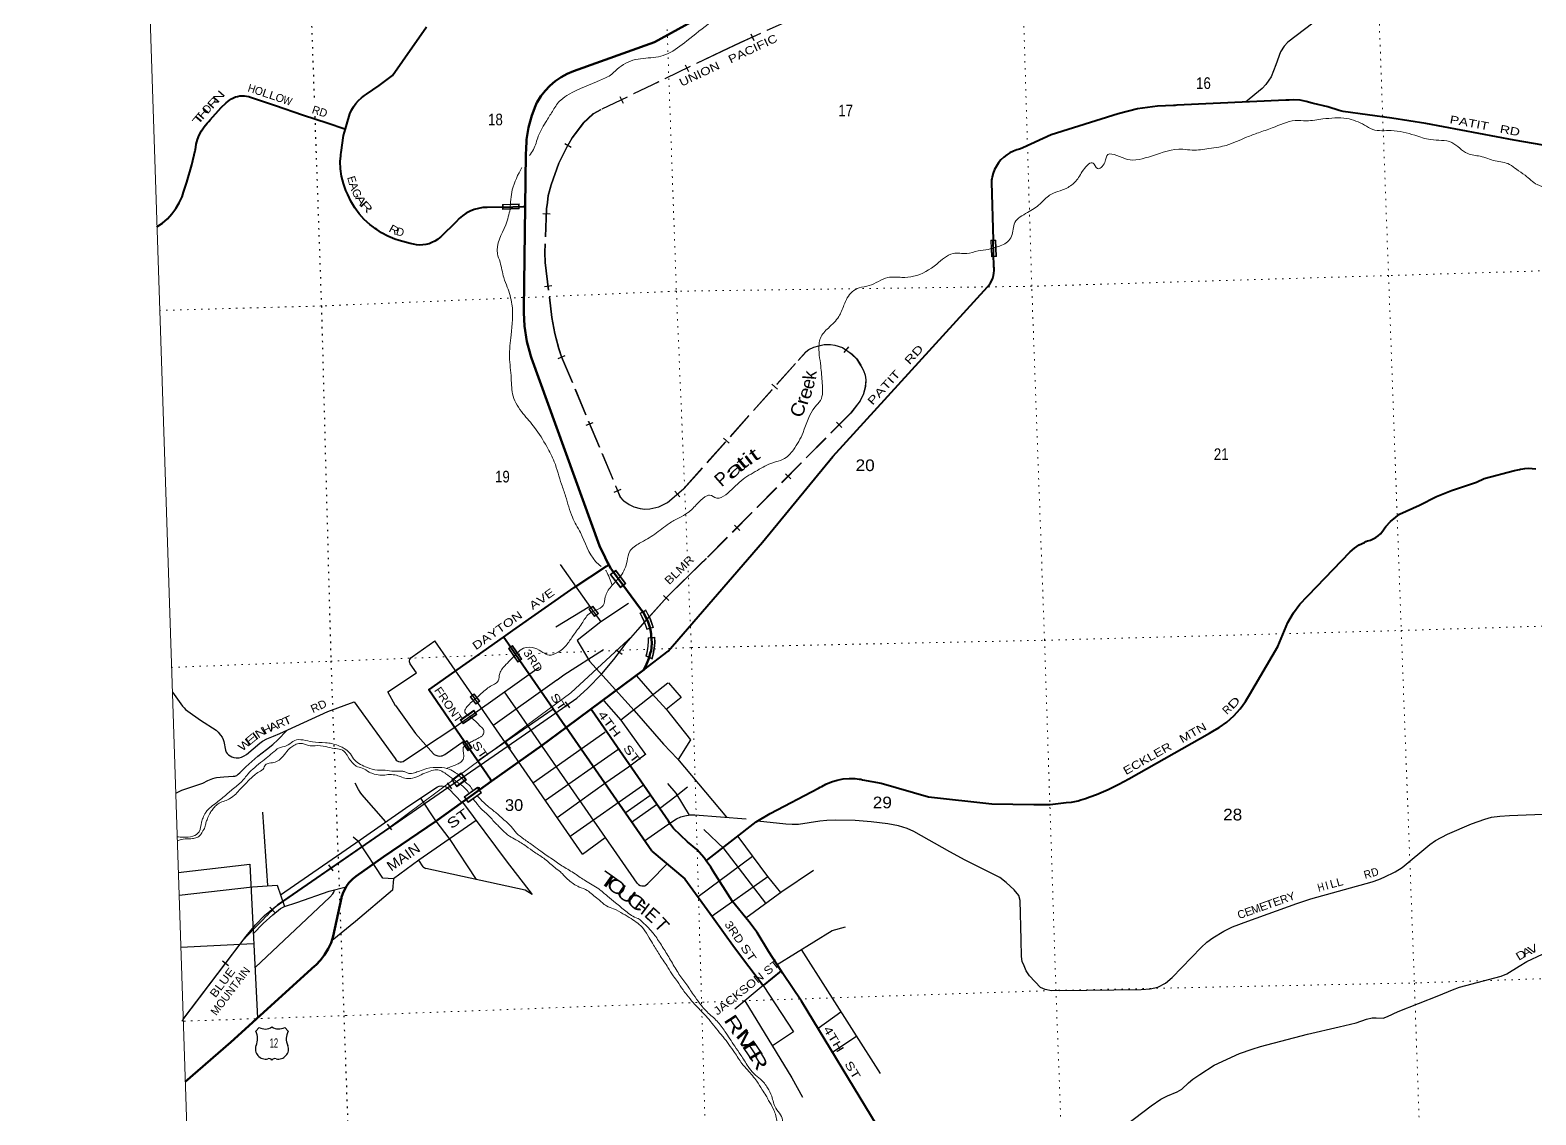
# Model space of a CAD drawing. Header units: feet. Extents: x 757852 to 1040949, y -536576 to -344549.
# Drawn here: x 757852 to 780438, y -424848 to -408566 of the extents above; entities that cross this region are included whole.
import ezdxf
from ezdxf.enums import TextEntityAlignment as Align

# ---------------------------------------------------------------- set-up
doc = ezdxf.new("R2010")
doc.units = ezdxf.units.FT
doc.header["$LTSCALE"] = 70
doc.header["$PDMODE"] = 32
doc.header["$PDSIZE"] = 35
doc.linetypes.add('DOTTED', pattern=[1.5, 0.3, -1.2])
doc.linetypes.add('LONG_DASHED', pattern=[7.5, 6, -1.5])
for name, color, linetype, lineweight in [('16', 7, 'Continuous', 25), ('20', 7, 'Continuous', 70), ('26', 7, 'Continuous', 40), ('29', 7, 'Continuous', 25), ('31', 7, 'Continuous', 13), ('34', 7, 'Continuous', 13), ('39', 7, 'Continuous', 13), ('4', 7, 'Continuous', 13), ('55', 7, 'Continuous', 13), ('57', 7, 'Continuous', 13), ('6', 7, 'DOTTED', 25), ('61', 7, 'Continuous', 13), ('63', 7, 'Continuous', 25), ('7', 7, 'DOTTED', 13)]:
    doc.layers.add(name, color=color, linetype=linetype, lineweight=lineweight)
for name, color, linetype in [('27', 7, 'Continuous'), ('30', 7, 'Continuous'), ('41', 7, 'Continuous')]:
    doc.layers.add(name, color=color, linetype=linetype)

msp = doc.modelspace()

# ---------------------------------------------------------------- linework, layer by layer
at = {"layer": '16'}
for p, q in [((761235.81, -423593.11), (761287.12, -423534.35)), ((761478.88, -423528.38), (761478.6, -423528.58)), ((761670.97, -423534.26), (761722.36, -423593.11))]:
    msp.add_line(p, q, dxfattribs=at)
for centre, radius, start, end in [((761042.83, -423703.74), 222.05, 332.97043, 29.75871), ((761378.2, -423376.69), 182.07, 239.97227, 303.45418), ((761579.98, -423377.19), 181.52, 236.33975, 300.08743), ((761579.97, -423376.69), 182.07, 236.54582, 236.59441), ((761915.33, -423703.74), 222.05, 150.24129, 207.02957), ((761382.02, -423858.64), 151.42, 159.09177, 283.81923), ((761576.14, -423858.64), 151.42, 256.18077, 20.90823)]:
    msp.add_arc(centre, radius, start, end, dxfattribs=at)
for centre, major_axis, start_param, end_param in [((761437.36, -424057.46), (-19.56, 51.67), 4.95877769, 6.28318531), ((761520.81, -424057.46), (19.56, 51.67), 0, 1.32637542)]:
    msp.add_ellipse(centre, major_axis=major_axis, ratio=0.929097, start_param=start_param, end_param=end_param, dxfattribs=at)
at = {"layer": '20'}
for p, q in [((766263.85, -418759.83), (767059.17, -418165.42)), ((765890.82, -419035.24), (766263.85, -418759.83))]:
    msp.add_line(p, q, dxfattribs=at)
for points in [[(765279.06, -411212.64), (765289.45, -410422.41), (765289.71, -410402.93), (765290.68, -410372.41), (765299.64, -410206.58), (765328.55, -410025.88), (765376.2, -409849.2), (765432.18, -409704.04), (765442.15, -409678.2), (765454.8, -409654.04), (765458.01, -409647.92), (765512.95, -409558.83), (765576.89, -409475.97), (765649.14, -409400.25), (765728.92, -409332.49), (765815.34, -409273.45), (765907.45, -409223.76), (766004.26, -409183.98), (767219.04, -408748.13), (767925, -408355.73)], [(766530.76, -416589.67), (766517.27, -416566.75), (766478.52, -416481.65), (766394.13, -416308.51), (765371.76, -413489.38), (765361.29, -413460.5), (765355.74, -413439.38), (765303.38, -413239.22), (765268.44, -413009.76), (765258.83, -412802.9), (765258.29, -412791.29), (765258.79, -412752.9), (765279.06, -411212.64)], [(767059.17, -418165.42), (767099.05, -418081.42), (767135.67, -417985.38), (767153.94, -417918.31), (767165.85, -417880.54), (767173, -417837.37), (767177.76, -417757.98), (767169.78, -417663.65), (767169.15, -417657.05), (767166.31, -417627.2), (767156.15, -417573.05), (767148.84, -417525.98), (767121.84, -417450.44), (767109.92, -417425.01), (767045.64, -417304.36), (767022.08, -417272.1), (767008.75, -417253.84), (766603.79, -416702), (766577.5, -416666.18), (766564.69, -416647.34), (766530.76, -416589.67)], [(764774.83, -419839.58), (765528.25, -419302.93), (765890.82, -419035.24)], [(762593.55, -421423.89), (762598.13, -421416), (762633.74, -421367.24), (762674.25, -421322.47), (762691.94, -421306.62), (762717.99, -421283.29), (762741.94, -421266.43), (763153.65, -420976.66), (763931.6, -420444.18), (764592.17, -419969.69), (764774.83, -419839.58)], [(760178.34, -424351.85), (760864.1, -423756.76), (762124.77, -422612.82), (762135.98, -422602.22), (762206.52, -422526.99), (762268.81, -422444.79), (762322.17, -422356.53), (762366.01, -422263.17), (762399.85, -422165.75), (762522.15, -421588.91), (762524.31, -421580.68), (762543.11, -421523.31), (762567.81, -421468.21), (762593.55, -421423.89)]]:
    msp.add_lwpolyline(points, dxfattribs=at)
at = {"layer": '26'}
for p, q in [((767175, -420890.05), (765891.61, -419035.32)), ((767175, -420890.05), (767674, -421303.05)), ((769116.32, -422685.18), (768847.38, -422907.97))]:
    msp.add_line(p, q, dxfattribs=at)
for points in [[(762581.1, -410049.76), (762621.51, -409905.88), (762625.76, -409890.76), (762636.96, -409855.88), (762647.41, -409823.38), (762671.85, -409767.99), (762701.95, -409715.46), (762737.37, -409666.37), (762777.73, -409621.24), (762822.58, -409580.58), (762845.38, -409563.9), (762865.56, -409549.14), (762895.38, -409528.72), (763085.92, -409398.23), (763288.18, -409248.16), (763439.04, -409030.05), (763799.01, -408518.8)], [(759754.58, -411520.27), (759835.9, -411462.75), (759910.74, -411397.07), (759978.3, -411323.93), (760037.85, -411244.13), (760088.73, -411158.54), (760130.38, -411068.1), (760154.91, -410998.91), (760200.17, -410845.98), (760276.75, -410587.02), (760326.86, -410374.15), (760330.94, -410356.83), (760336.23, -410324.15), (760343.63, -410278.55), (760362.4, -410209.53), (760388.28, -410142.85), (760420.99, -410079.25), (760460.17, -410019.41), (760505.39, -409963.99), (760506.55, -409962.78), (760530.47, -409937.78), (760554.7, -409912.78), (760718.01, -409730.06), (760794.33, -409657.66), (760816.78, -409639.74), (760842.57, -409617.8), (760870.52, -409598.68), (760900.31, -409582.59), (760931.61, -409569.69), (760964.1, -409560.14), (760997.4, -409554.04), (761031.16, -409551.46), (761065.01, -409552.41), (761098.57, -409556.9), (761131.48, -409564.88), (761140.93, -409567.86), (761530.98, -409696.81), (761935.73, -409839.16), (762321.58, -409964.28), (762556.99, -410041.82), (762581.1, -410049.76)], [(780549.34, -410293.16), (780113.44, -410216.6), (778788.73, -409967.58), (778276.19, -409886.49), (777549.72, -409789.06), (777488.68, -409773.75), (777319.16, -409717.16), (777103.75, -409668.71), (777082.63, -409661.16), (776992.55, -409635.44), (776900.28, -409619.28), (776806.82, -409612.84), (776738.2, -409615.32), (776713.2, -409616.22), (776688.2, -409619.34), (775054.51, -409692.29), (775029.51, -409695.42), (775004.51, -409696.44), (774763.16, -409706.28), (774463.83, -409748.26), (774170.52, -409821.29), (773169.5, -410138.72), (772741.59, -410335.46), (772709.37, -410350.28), (772691.59, -410354.5), (772654.43, -410363.92), (772600.51, -410383.79), (772548.96, -410409.18), (772500.35, -410439.82), (772455.21, -410475.38), (772414.03, -410515.46), (772377.27, -410559.62), (772345.32, -410607.38), (772318.54, -410658.23), (772297.23, -410711.59), (772281.61, -410766.89), (772276.16, -410798.52), (772273.59, -410813.45), (772274.55, -410848.52), (772298.38, -411719.04)], [(764935.98, -411221.04), (764708.48, -411226.61), (764705.96, -411226.64), (764640.24, -411230.98), (764575.33, -411242.18), (764511.94, -411260.09), (764450.77, -411284.54), (764392.49, -411315.24), (764337.75, -411351.87), (764287.13, -411394.02), (764241.19, -411441.23), (764014.77, -411666.72), (763999.65, -411680.55), (763962.33, -411709.87), (763922.16, -411735.12), (763879.57, -411756.04), (763835.02, -411772.39), (763789.01, -411783.99), (763742.04, -411790.73), (763694.62, -411792.51), (763647.27, -411789.33), (763600.52, -411781.21), (763554.87, -411768.26), (763385.9, -411723.71), (763321.76, -411702.98), (763218.98, -411659.94), (763121.26, -411606.4), (763052.66, -411558.86), (763027.66, -411543.02), (763002.66, -411524.69), (762947.41, -411484.19), (762863.29, -411408.76), (762787.52, -411324.94), (762720.93, -411233.67), (762664.23, -411135.93), (762618.07, -411032.81), (762589.7, -410971.86), (762551.44, -410867.61), (762524.29, -410759.93), (762508.55, -410650), (762504.38, -410539.03), (762510.16, -410453.23), (762511.4, -410434.74), (762516.02, -410403.23), (762553.29, -410148.76), (762581.1, -410049.76)], [(764935.98, -411221.04), (765247.97, -411213.4), (765279.06, -411212.64)], [(767059.17, -418165.42), (767424.06, -417888.5), (768839.1, -416252.74), (769891.97, -414963.44), (772210.47, -412419.35), (772235.65, -412389.73), (772257.6, -412357.65), (772276.07, -412323.44), (772290.87, -412287.49), (772301.83, -412250.2), (772308.83, -412211.96), (772311.79, -412173.2), (772310.69, -412134.34), (772309.38, -412121.15), (772298.38, -411719.04)], [(767994.13, -421033.44), (768019.86, -421013.34), (768742.4, -420448.89), (768953.89, -420324.54), (769679, -419943.26), (769704, -419930.11), (769729, -419918.25), (769787.14, -419885.88), (769870.43, -419850.35), (769956.98, -419823.71), (770045.85, -419806.28), (770136.04, -419798.22), (770226.59, -419799.64), (770286.86, -419806.76), (770311.86, -419809.72), (770336.86, -419816.48), (770618.31, -419870.09), (771325.49, -420073), (772277.66, -420180.2), (772907.47, -420187.53), (773151.07, -420187.02), (773393.29, -420161.06), (773473.06, -420151.6), (773523.48, -420142.26), (773572.66, -420131.67), (773611.39, -420120.64), (773684.7, -420096.8), (773745.7, -420075.63), (773846.54, -420038.26), (773952.36, -419994.67), (774021.45, -419962.91), (774180.8, -419883.2), (774330.19, -419803.49), (775543.55, -419116), (775568.55, -419102.07), (775593.55, -419089.68), (775689.7, -419034.08), (775802.78, -418951.81), (775906.64, -418858.18), (776000.15, -418754.2), (776082.27, -418641.02), (776140.14, -418542.85), (776565.32, -417817.36), (776715.66, -417456.46), (776799.93, -417314.27), (776898.6, -417181.68), (777010.59, -417060.12), (777020.77, -417050.26), (777652.34, -416395.76), (777718.09, -416341.23), (777789.18, -416293.87), (777864.83, -416254.2), (777889.29, -416243.92), (777914.19, -416233.46), (777939.29, -416225.46), (777956.56, -416219.96), (777997.18, -416202.14), (778035.72, -416180.18), (778071.76, -416154.31), (778104.89, -416124.81), (778128, -416100.05), (778189.5, -416017.93), (778259.24, -415942.68), (778336.46, -415875.14), (778394.7, -415832.73), (778690.2, -415698.5), (778948.63, -415564.65), (779170.65, -415475.34), (779545.06, -415351.57), (779663.07, -415293.86), (780118.83, -415173.78), (780194.15, -415159.01), (780206.99, -415156.49), (780244.15, -415150.28), (780273.34, -415145.39), (780328.19, -415142.04), (780383.09, -415144.44), (780437.43, -415152.56), (780438.83, -415152.89)], [(764954.03, -417675.97), (765091.02, -417579.11), (766014.51, -416931.34), (766498.91, -416610.76), (766530.76, -416589.67)], [(764369.84, -419248.48), (763834.69, -418467.41), (764954.03, -417675.97)], [(765198, -418031.05), (764971.78, -417701.8), (764954.03, -417675.97)], [(765890.82, -419035.24), (765872.75, -419009.05), (765198, -418031.05)], [(767994.13, -421033.44), (767964.4, -420991.88), (767852.55, -420865.81), (767710.45, -420749.63), (767500.17, -420550.09), (767457.96, -420490.76), (767440.17, -420465.76), (767427.42, -420440.76), (766281.31, -418785.05), (766263.85, -418759.83)], [(764774.83, -419839.58), (764758.11, -419815.17), (764369.84, -419248.48)], [(769116.32, -422685.18), (768930.71, -422401.35), (768758.42, -422109.55), (768632.17, -421944.37), (768389.17, -421645.76), (768098.66, -421188.42), (768062.45, -421128.95), (767994.13, -421033.44)], [(767674, -421303.05), (768087.89, -421872.78), (768416.9, -422336.41), (768847.38, -422907.97)], [(770554.95, -425010.06), (769421.24, -423141.17), (769142.7, -422725.52), (769116.32, -422685.18)]]:
    msp.add_lwpolyline(points, dxfattribs=at)
at = {"layer": '29'}
for p, q in [((765738.05, -417523.3), (766249.9, -417210.89)), ((763580.65, -417972.19), (763920.88, -417733.25)), ((764793.75, -419001.11), (765753.68, -418320.01)), ((766957.91, -421371.49), (764968.48, -418496.41)), ((766710.18, -418917.18), (767416, -418364.05)), ((762713.22, -418646.24), (763325.11, -419500.49)), ((764557, -419537.05), (765696.26, -418751.42)), ((764071.42, -419440.98), (764360.03, -419234.54)), ((764134.32, -419954.16), (764328.74, -420158.46)), ((761418.16, -421407.18), (761342.95, -420305.41)), ((767820.44, -420342.31), (768591.59, -420405.52)), ((766134.92, -420932.93), (766475, -420682.05)), ((766480.65, -420677.46), (766474.66, -420681.55)), ((767874.37, -421571.24), (768685.75, -420966.4)), ((763749, -421123.05), (763682, -421025.05)), ((767148.64, -421346.62), (767407.04, -421082.1)), ((768080.27, -421862.43), (768917.13, -421270.41)), ((761227.72, -422635.07), (762348.82, -421580.77)), ((760111.6, -422330.99), (761204.84, -422276.76)), ((769416.71, -422366.23), (770600.89, -424227.66)), ((768847.38, -422907.97), (768421.4, -423260.85)), ((773291.2, -422980.3), (774515.38, -422965.95)), ((770013.78, -423306.94), (769671.03, -423551.78)), ((770249.08, -423670.17), (769891.02, -423908.42))]:
    msp.add_line(p, q, dxfattribs=at)
for points in [[(777482.31, -407885.36), (777420.52, -408134.65), (777385.38, -408204.97), (777355.25, -408245.15), (777284.97, -408315.47), (777094.19, -408461.14), (776717.65, -408747.44), (776661.17, -408806.46), (776607.2, -408893.11), (776536.92, -409089), (776465.37, -409266.05), (776431.49, -409315.03), (776385.05, -409381.58), (776331.08, -409440.6), (776083.24, -409646.35)], [(766416.55, -417445.95), (766264.63, -417231.6), (765807.62, -416586.83)], [(766826.08, -417173.72), (766412.34, -417448.13), (766057.26, -417729.91), (766244.34, -418037.12), (766494.44, -418315.3), (766911.94, -418778.89), (767351.35, -419281.7), (767562.65, -419503.32), (768298.42, -420378.02)], [(766134.92, -420932.93), (764564.93, -418664.02), (763920.88, -417733.25)], [(763552.52, -418078.38), (763545.26, -418061.08), (763544, -418047.26), (763544, -418032.2), (763549.02, -418013.36), (763564.09, -417989.5), (763580.65, -417972.19)], [(765755.42, -418319.6), (765857.56, -418241.92), (766451.41, -417860.69)], [(763330.99, -418709.75), (763218.67, -418497.67), (763646.09, -418214.58), (763552.52, -418078.38)], [(763447.73, -419543.14), (763769.74, -419329.25), (764191.23, -419048.44), (764532.75, -418806.11), (765488.32, -418128.1)], [(766945.16, -418259.41), (767183.93, -418527.06), (767395.87, -418762.73), (767756.63, -419216.86), (767573.31, -419511.25)], [(759986.07, -418505.25), (760138.22, -418712.19), (760162.07, -418739.81), (760184.66, -418761.16), (760219.17, -418789.42), (760409.95, -418925.04), (760640.89, -419075.72), (760673.53, -419103.33), (760708.67, -419146.04), (760732.52, -419178.68), (760748.83, -419213.85), (760758.88, -419243.98), (760781.46, -419374.59), (760792.15, -419401.57), (760808.47, -419421.66), (760826.04, -419441.76), (760851.75, -419459.97), (760877.5, -419474.41), (760905.11, -419484.45), (760944.63, -419490.11), (760985.44, -419488.22), (761022.45, -419477.56), (761063.26, -419459.34), (761095.24, -419437.37), (761299.22, -419267.21), (761338.74, -419238.97), (761404, -419203.81), (761501.9, -419161.11), (761597.46, -419124.89)], [(767426.76, -418363.68), (767427.78, -418363.02), (767616.82, -418581.64), (767390.48, -418762)], [(761597.46, -419124.89), (762319.19, -418793.99), (762713.22, -418646.24)], [(763333, -418705.05), (763631.8, -419123.37), (763900.05, -419427.37)], [(766457.92, -418631.77), (766713.42, -418922.75), (767082.96, -419436.81)], [(760036.05, -420020.11), (760128.83, -419976.08), (760174.62, -419956.6), (760399.93, -419885.66), (760440.71, -419869.96), (760517.91, -419827.9), (760593.21, -419796.5), (760625.21, -419787.08), (760645.94, -419782.7), (760758.9, -419775.16), (760899.47, -419765.12), (760921.43, -419761.98), (760950.92, -419752.55), (760974.14, -419735.61), (760997.37, -419714.89), (761087.74, -419624.47), (761268.48, -419463.74), (761399.01, -419365.8), (761493.76, -419289.82), (761569.7, -419220.13), (761702.75, -419076.98)], [(765400.72, -419857.65), (766473, -419103.05), (766478.34, -419098.86)], [(763900.05, -419427.37), (763914.9, -419440.5), (763934.98, -419450.54), (763966.36, -419460.59), (763988.96, -419461.85), (764017.82, -419460.59), (764034.14, -419456.82), (764054.22, -419450.54), (764071.42, -419440.98)], [(765582.54, -420123.82), (766665, -419362.05), (766670.34, -419357.86)], [(763325.11, -419500.49), (763343.82, -419523.38), (763357.63, -419534.68), (763376.45, -419543.47), (763401.55, -419551), (763424.15, -419551), (763447.73, -419543.14)], [(765758.32, -420383.49), (766095.65, -420139.8), (766487.03, -419860.38), (766828.09, -419623.49), (767086.7, -419430.61)], [(763187.49, -420448.59), (762827.33, -420040.11), (762802.22, -420002.44), (762779.63, -419964.77), (762729.43, -419869.33)], [(767414.7, -419872.15), (767536.2, -420021.46), (767735, -420348.57)], [(761609.55, -421546.84), (762801.94, -420719.23), (763481.95, -420243.54), (763923.39, -419948.63)], [(763705.32, -420093.5), (763920.37, -420418.55), (764147.12, -420713.88), (764543.73, -421313.59)], [(763923.39, -419948.63), (763964.47, -419923.33), (763989.58, -419913.28), (764017.19, -419910.77), (764049.82, -419912.02), (764076.18, -419918.3), (764106.3, -419933.37), (764134.32, -419954.16)], [(765952, -420664.2), (767035, -419902.05), (767040.34, -419897.86)], [(766776.92, -420312.78), (767146, -420053.05), (767151.34, -420048.86)], [(767293.29, -420249.82), (767539.96, -420059.5), (767710.75, -419924.95)], [(764336.15, -420152.68), (764992.39, -421033.15), (765381.94, -421539.21)], [(766870.22, -420455.2), (767247, -420190.05), (767252.34, -420185.86)], [(774515.38, -422965.95), (774653.78, -422954.21), (774766.24, -422929.75), (774881.97, -422869.42), (774981.38, -422786.25), (775418.19, -422336.19), (775504.59, -422256.29), (775594.22, -422192.69), (775755.59, -422089.96), (775887.6, -422023.1), (776115.78, -421938.3), (776852.49, -421677.4), (777061.12, -421605.65), (777980.37, -421351.26), (778081.56, -421315.8), (778162.92, -421279.51), (778325.93, -421201.23), (778430.22, -421136.01), (778847.47, -420790.31), (778932.25, -420731.6), (779114.77, -420633.76), (779473.35, -420477.22), (779673.84, -420410.36), (779773.25, -420379.38), (779895.51, -420364.7), (780040.55, -420353.29), (780672.95, -420327.2)], [(764544.35, -420430.16), (763680.77, -421024.9), (763303.43, -421303.68), (763289.1, -421473.29), (762733.61, -421945.29), (762381.8, -422228.29)], [(767067.2, -420732.63), (767414.93, -420489.63), (767549.22, -420402.39)], [(767549.22, -420402.39), (767609.98, -420376.02), (767672.74, -420357.19), (767754.32, -420345.89), (767820.44, -420342.31)], [(773291.2, -422980.3), (773173.85, -422986.82), (773076.06, -422967.25), (773007.6, -422934.64), (772840.53, -422759.33), (772792.46, -422686.78), (772759.86, -422611.77), (772733.78, -422543.28), (772723.17, -422472.33), (772716.65, -422217.95), (772702.82, -421628.47), (772684.06, -421552.64), (772612.34, -421467.84), (772494.19, -421357.77), (772397.2, -421285.21), (771875.64, -421024.3), (771647.46, -420900.37), (771106.34, -420593.81), (771007.74, -420548.96), (770878.16, -420509.01), (770717.62, -420480.47), (770467.43, -420450.31), (770225.39, -420431.55), (769926.31, -420424.22), (769802.44, -420430.74), (769695.68, -420439.71), (769377.85, -420487), (769280.88, -420489.44), (769189.61, -420482.92), (768760.76, -420438.09)], [(763303, -421305.05), (763142.14, -421294.98), (762789.46, -420754), (762697.46, -420677.76)], [(768887.29, -421671.07), (768264.33, -420854.98), (767957.3, -420563.33)], [(768465.13, -420667.41), (768910.78, -421267.84), (769108.29, -421509.27)], [(760074.53, -421208.26), (761147.6, -421086.73), (761261.87, -423396.35)], [(763749, -421123.05), (763766.79, -421139.51), (763789.12, -421150.67)], [(765381.94, -421539.21), (765276.15, -421474.71), (763789.12, -421150.67)], [(768585.65, -421888.33), (769126.46, -421497.31), (769602.39, -421175.79)], [(760085.8, -421549.61), (761189.37, -421426.75), (761556.17, -421399.88), (761668.12, -421719.66)], [(761196.66, -422130.85), (761345.64, -421975.83), (761493.75, -421842.72), (761609.22, -421752.31), (761668.12, -421719.66), (761850.2, -421659.38), (762337.19, -421491.12), (762593.55, -421423.89)], [(766957.91, -421371.49), (766978.03, -421391.28), (767003.13, -421403.84), (767026.98, -421410.12), (767052.08, -421411.37), (767077.18, -421407.6), (767089.73, -421400.07), (767119.86, -421376.21), (767148.64, -421346.62)], [(762348.82, -421580.77), (762392.42, -421531.3), (762404.97, -421503.67), (762415.11, -421470.68)], [(769055.63, -422588.45), (769881.28, -422080.2), (770083.95, -422026.65)], [(777742.06, -423465.67), (777899.66, -423411.61), (777984.42, -423392.04), (778039.83, -423388.78), (778145.78, -423393.67), (778212.6, -423372.47), (778373.96, -423295.83), (778980.28, -423054.5), (779188.9, -422969.7), (779291.57, -422932.2), (779917.45, -422765.87), (780003.84, -422728.36), (780186.38, -422617.48), (780302.1, -422547.36), (780538.43, -422434.85)], [(768847.38, -422907.97), (769301.71, -423603.24), (768987.75, -423811.76)], [(768575.97, -423132.81), (768572.31, -423135.84), (769279.08, -424292.17), (769437.23, -424582.6)], [(776308.38, -423821.04), (777011.9, -423637.93), (777485.29, -423523.71), (777742.06, -423465.67)], [(774291.11, -424996.61), (774669.25, -424709.62), (774814.3, -424610.15), (774910.47, -424559.6), (775055.52, -424502.53), (775125.61, -424461.76), (775225.03, -424368.81), (775290.22, -424313.37), (775399.43, -424239.99), (775614.57, -424103.01), (775992.7, -423926.9), (776180.14, -423860.05), (776308.38, -423821.04)]]:
    msp.add_lwpolyline(points, dxfattribs=at)
at = {"layer": '31'}
for p, q in [((766294.05, -417210.82), (766376.63, -417323.88)), ((766376.63, -417323.88), (766316.06, -417368.12)), ((764452.22, -418571.24), (764512.13, -418526.13)), ((764537.5, -418684.52), (764452.22, -418571.24)), ((764512.13, -418526.13), (764597.42, -418639.41)), ((764597.42, -418639.41), (764537.5, -418684.52)), ((764347.83, -418980.54), (764304.72, -418919.16)), ((764552.41, -418836.84), (764347.83, -418980.54))]:
    msp.add_line(p, q, dxfattribs=at)
for points in [[(766316.06, -417368.12), (766233.48, -417255.07), (766294.05, -417210.82)], [(764304.72, -418919.16), (764509.3, -418775.47), (764552.41, -418836.84)]]:
    msp.add_lwpolyline(points, dxfattribs=at)
for points in [[(766244.65, -417256.8), (766292.3, -417221.99), (766365.44, -417322.13), (766317.8, -417356.93)], [(764463.42, -418572.82), (764510.55, -418537.34), (764586.21, -418637.83), (764539.08, -418673.31)], [(764315.86, -418921.1), (764507.35, -418786.61), (764541.26, -418834.89), (764349.77, -418969.39)]]:
    msp.add_lwpolyline(points, close=True, dxfattribs=at)
at = {"layer": '34', "lineweight": 25}
for p, q in [((767433.16, -417125.83), (767350.49, -417052.34)), ((766734.4, -417936.1), (766643.97, -417872.42)), ((765947.14, -418735.87), (765881.41, -418646.92)), ((765060.35, -419346.06), (764994.62, -419257.1)), ((764176.84, -419954.68), (764110.74, -419865.99)), ((763278.7, -420571.46), (763212.6, -420482.77)), ((762397.19, -421185.14), (762334.26, -421094.18)), ((761523.06, -421810.98), (761445.6, -421732.02)), ((760826.69, -422608.27), (760738.49, -422541.52))]:
    msp.add_line(p, q, dxfattribs=at)
at = {"layer": '34'}
for p, q in [((764176.73, -419816.65), (764319.65, -419714.91)), ((764252.43, -419922.99), (764176.73, -419816.65)), ((764252.12, -419922.55), (764395.04, -419820.82)), ((764395.35, -419821.25), (764319.65, -419714.91)), ((760126, -423441.05), (761060, -422207.05))]:
    msp.add_line(p, q, dxfattribs=at)
at = {"layer": '34', "lineweight": 25}
msp.add_lwpolyline([(760147.79, -423410.78), (761091.54, -422163.16), (761232.31, -421997.53), (761369.21, -421856.4), (761526.91, -421725.07), (765557.63, -418939.75), (766050.65, -418594.71), (766213.24, -418447.7), (766428.73, -418228.17), (766607.62, -418014.57), (766794.07, -417769.49), (767140.8, -417367.66), (767406.24, -417073.62), (767943.98, -416540.46)], dxfattribs=at)
at = {"layer": '34'}
msp.add_lwpolyline([(761573, -421687.05), (763234, -420538.05), (764467, -419619.05), (765961, -418515.05), (766885, -417658.05), (767405, -417073.05), (767947, -416543.05)], dxfattribs=at)
at = {"layer": '34', "lineweight": 25}
msp.add_lwpolyline([(764187.88, -419818.52), (764317.77, -419726.06), (764383.89, -419818.94), (764253.99, -419911.4)], close=True, dxfattribs=at)
at = {"layer": '34'}
msp.add_arc((783937.7, -444179.23), 31718.73, 134.83717, 136.15925, dxfattribs=at)
at = {"layer": '39'}
for p, q in [((764640, -419048.05), (764589.45, -418999.09)), ((764422.35, -419253.97), (764422.57, -419253.7))]:
    msp.add_line(p, q, dxfattribs=at)
for points in [[(779253.05, -403087.35), (779072.88, -403117.68), (778774.42, -403181.84), (778406.4, -403313.36), (778193.53, -403407.6), (778012.54, -403407.85), (777715.22, -403371.2), (777449.2, -403359.26), (777208.47, -403372.31), (776905.11, -403466.67), (776716.39, -403517.56), (776338.52, -403653.56), (776080.93, -403868.52), (775870.36, -404012.93), (775648.27, -404081.45), (775403.34, -404265.66), (775256.05, -404342.81), (775127.86, -404485.46), (774969.92, -404593.27), (774733.25, -404694.63), (774438.49, -404844.92), (774259.78, -405026.09), (774065.83, -405181.81), (773804.38, -405356.72), (773560.12, -405424.24), (773270.67, -405602.44), (772931.81, -405843.26), (772763.2, -405981.73), (772545.22, -406052.06), (772226.33, -406114.95), (772036.46, -406228.25), (771731.83, -406338.76), (771499.56, -406492.22), (771151.49, -406751.56), (770881.79, -407009.31), (770674.89, -407189.76), (770498.82, -407340.65), (770162.59, -407551.16), (769822.61, -407767.89), (769631.11, -407889.31), (769484.54, -407938.27), (769153.7, -408003.72), (768787.57, -408088.89), (768602.25, -408169.8), (768247.28, -408322.85), (768067.82, -408443.71), (767702.79, -408727.96), (767413.99, -408920.22), (767275.26, -408964.79), (766971.23, -409000.86), (766687.5, -409128.51), (766575.43, -409228.19), (766404.62, -409318.49), (765937.57, -409526.96), (765810.9, -409615.23), (765697.23, -409767.27), (765601.8, -409922.5), (765473.93, -410159.67), (765402.61, -410358.05), (765343.02, -410447.39)], [(772336.56, -411823.29), (772427.17, -411795.94), (772573.78, -411660.49), (772622.57, -411453.09), (772810.87, -411305.68), (772999.91, -411174.32), (773144.71, -411042.97), (773401.26, -410936.67), (773537.32, -410833.89), (773652.17, -410663.69), (773798.35, -410562.45), (773860.42, -410644.09), (773970.85, -410552.53), (774019.68, -410433.63), (774150.96, -410445.72), (774308.63, -410506.88), (774672.31, -410456.01), (775140.24, -410354.1), (775283.65, -410367.64), (775533.96, -410344.09), (775681.73, -410321.23), (775793.19, -410296), (776099.28, -410173.36), (776275.21, -410106.96), (776482.98, -410033.07), (776827.94, -409924.73), (776996.97, -409927.04), (777243.08, -409899.66)], [(777243.08, -409899.66), (777600.77, -409893.32), (777866.74, -409991.75), (777990.38, -410056.48), (778266.71, -410073.98), (778621.88, -410144.19), (778860.19, -410209.69), (779175.94, -410253.55), (779416.86, -410419.5), (779601.7, -410459.3), (779828.16, -410529.37), (780043.75, -410581.84), (780145.68, -410655.61), (780276.46, -410744.15), (780455.88, -410884.77), (780603.32, -410942.37), (780741.48, -411016.49), (780939.05, -410983.3), (781093.46, -410929.96), (781231.29, -411084.55), (781424.81, -411138.03), (781490.85, -411305.97), (781634.19, -411361.75), (781913.84, -411451.51), (782205.65, -411411.98), (782381.29, -411295.32), (782518.15, -411166.35), (782637.04, -411040.21), (782778.02, -410957.32), (782968.33, -410984.8), (783303.76, -411150.44), (783520.46, -411227), (783732.66, -411249.45), (783921.86, -411252.84), (784105.66, -411401.3), (784197.22, -411511.75), (784308.98, -411711.79), (784521.11, -411776.49), (784715.08, -411840), (784769.69, -411934.04), (784924.22, -411926.96), (785014.02, -411824.29), (785131.22, -411967.75), (785284.67, -411980.83), (785408.52, -412093.83), (785568.2, -412154.89), (785757.17, -412240.76), (785797.26, -412150.42), (785873.77, -412108.7), (786249.58, -412217.54)], [(765227.98, -410626.01), (765084.55, -410963.98), (765053.16, -411252.1)], [(765053.16, -411252.1), (764985.94, -411487.43), (764861.1, -411921.58), (764901.12, -412048.47), (764956.07, -412281.29), (765008.87, -412423.69), (765078.97, -412679.94), (765065.99, -413141.14), (765042.99, -413472.06), (765067.79, -413792.75), (765096.11, -414058.96), (765244.86, -414319.65), (765419.57, -414532.9), (765601.62, -414818.21), (765714.68, -415046.35), (765822.68, -415383.33), (765883.07, -415559.58), (765986.23, -415878.68), (766105.4, -416108.55), (766334.41, -416540.55), (766410.17, -416613.51), (766416.09, -416618.61)], [(766632.72, -416843.88), (766708.55, -416760.74), (766806.95, -416539), (766848.2, -416386.25), (766993.64, -416268.96), (767220.62, -416131.84), (767436.47, -415971.09), (767585.39, -415885.81), (767714.8, -415813.51), (767861.14, -415672.03), (767973.2, -415572.36), (768044.44, -415546.97), (768151.01, -415590.36), (768285.45, -415539.94), (768517.14, -415330.19), (768761.36, -415174.18), (768991.36, -415059.04), (769145.87, -415007.71), (769302.15, -414863.77), (769445.15, -414605.79), (769626.57, -414221.34), (769706.62, -414125.15), (769732.94, -413866.48), (769711, -413608.02), (769685.83, -413279.31), (769705.76, -413187.88), (769825.55, -413037.57), (769982.55, -412865.44), (770059.09, -412692.98), (770182.59, -412492.21), (770286.56, -412435.15), (770437.79, -412400.05), (770717.88, -412280.61), (770928.88, -412276.97), (771103.11, -412260.94), (771450.67, -412078.06), (771566.93, -411982.21), (771696.8, -411919.94), (771901.87, -411918.58), (772071.07, -411880.66), (772222.86, -411857.61), (772336.56, -411823.29)], [(766485.02, -416672.04), (766491.85, -416684.19), (766581.93, -416899.4)], [(766337.85, -417270.19), (766449.24, -417201.05), (766479.56, -417072.95), (766564.95, -416918.18), (766632.72, -416843.88)], [(765160.19, -417911.67), (765251.99, -417843.27), (765422.85, -417841.47), (765544.49, -417906.29), (765638.83, -417946.21), (765752.03, -417914.88), (765906.86, -417783.07), (765999.29, -417650.11), (766127.91, -417473.24), (766235.85, -417327.5), (766338.04, -417270.07)], [(764554.51, -418584.6), (764581.05, -418559.91), (764739.8, -418425.91), (764872.21, -418331.34), (764895.41, -418223.68), (764989.76, -418088.61), (765160.19, -417911.67)], [(764413.24, -418848.21), (764370.35, -418788.81), (764403.61, -418724.93), (764554.51, -418584.6)], [(764589.45, -418999.09), (764536.27, -418942.11), (764413.24, -418848.21)], [(764370, -419309.05), (764465, -419250.05), (764530, -419217.05), (764602, -419180.05), (764635, -419156.05), (764659, -419099.05), (764648, -419056.05), (764640, -419048.05)], [(760056.7, -420672.87), (760149, -420680.05), (760294, -420665.05), (760385, -420597.05), (760423, -420456.05), (760446, -420387.05), (760486, -420310.05), (760524, -420262.05), (760612, -420188.05), (760763, -420070.05), (760902, -419949.05), (760978, -419890.05), (761099, -419757.05), (761192, -419657.05), (761309, -419559.05), (761417, -419473.05), (761510, -419395.05), (761578, -419345.05), (761638, -419324.05), (761723, -419294.05), (761820, -419229.05), (761945, -419220.05), (762085, -419250.05), (762282, -419261.05), (762471, -419304.05), (762589, -419365.05), (762656, -419429.05), (762723, -419526.05), (762806, -419587.05), (762911, -419636.05), (763060, -419674.05), (763176, -419676.05), (763312, -419690.05), (763440, -419690.05), (763485, -419704.05), (763532, -419722.05), (763618, -419712.05), (763690, -419689.05), (763802, -419648.05), (763991, -419633.05), (764139, -419660.05), (764234, -419712.05), (764369.46, -419838.7)], [(760058.67, -420732.52), (760118.85, -420713.52), (760237.07, -420704.08), (760285.23, -420701.87), (760352.82, -420684.69), (760403.52, -420650.18), (760433.51, -420602.55), (760474.34, -420528.27), (760489.45, -420463.21), (760510.95, -420405.9), (760549.31, -420321.68), (760581.21, -420271.94), (760628.89, -420215.45), (760687.16, -420170.54), (760771.98, -420134.47), (760848.78, -420098.77), (760936.22, -420032.4), (761007.07, -419954.73), (761072.44, -419889.38), (761133.8, -419824.22), (761199.36, -419762.88), (761267.29, -419709.48), (761345.35, -419657.63), (761382.72, -419595.58), (761439.81, -419568.82), (761529.57, -419552.64), (761601.98, -419509.09), (761686.04, -419412.71), (761764.81, -419332.67), (761825.36, -419293.69), (761900.8, -419272.13), (761969.58, -419281.04), (762028.98, -419304.47), (762125.59, -419306.07), (762289.07, -419318.69), (762411.05, -419347.29), (762512.41, -419364.77), (762591.72, -419427.51), (762617.83, -419470.56), (762717.97, -419592.69), (762742.97, -419611.66), (762830.84, -419641.82), (762938.24, -419703.27), (763013.97, -419731.98), (763127.46, -419750.92), (763219.5, -419740.66), (763324.32, -419745.91), (763405.89, -419770.33), (763497.68, -419798.31), (763585.98, -419794.26), (763718.32, -419741.93), (763824.94, -419698.82), (763928.19, -419669.95), (764007.1, -419680.41), (764089.78, -419728.92), (764305.53, -419887.02)], [(764099, -419647.05), (764176, -419617.05), (764259, -419585.05), (764311, -419553.05), (764337, -419526.05), (764351, -419496.05), (764355, -419446.05), (764349, -419393.05), (764347, -419343.05), (764351, -419329.05), (764357, -419321.05), (764365, -419313.05), (764370, -419309.05)], [(764369.46, -419838.7), (764431, -419896.05), (764440, -419904.05), (764491.05, -419980.02)], [(764305.53, -419887.02), (764373.14, -419943.21), (764434.87, -420019.77)], [(764498.22, -420102.89), (764540.01, -420160.84), (764639.78, -420274.94), (764706.95, -420336.22), (764823.14, -420457.61), (764937.05, -420573.07), (765041.73, -420662.81), (765138.83, -420718.7), (765294.14, -420816.17), (765416.88, -420905.07), (765574.57, -421010.48), (765723.15, -421136.42), (765806.56, -421200.98), (765853.02, -421249.14), (765930.97, -421326.02), (766001.79, -421379.09), (766088.47, -421427.41), (766209.46, -421478.18), (766286.76, -421541.02), (766370.27, -421607.59), (766497.67, -421710.36), (766604.24, -421753.75), (766744.4, -421827.77), (766868.51, -421902.54), (767050.4, -422053.1), (767137.04, -422187.91), (767204.51, -422299.47), (767304.49, -422461.83), (767419.06, -422635.59), (767499.22, -422760.64), (767561.48, -422846.29), (767645.66, -422971.16), (767703.35, -423044.94), (767799.29, -423163.24), (767875.41, -423244.23), (767924.06, -423296.3), (768012.87, -423390.79), (768104.52, -423503.25), (768192.06, -423613.88)], [(764555.74, -420060.31), (764655, -420158.05), (764734, -420228.05), (764862, -420331.05), (764943, -420404.05), (765067, -420521.05), (765148, -420618.05), (765257, -420707.05), (765402, -420809.05), (765511, -420891.05), (765679, -421006.05), (765849, -421121.05), (766025, -421229.05), (766183, -421335.05), (766381, -421456.05), (766511, -421565.05), (766632, -421664.05), (766787, -421790.05), (766965, -421900.05), (766971, -421902.05), (767034, -421949.05), (767130, -422045.05), (767235, -422171.05), (767347, -422343.05), (767458, -422523.05), (767571, -422713.05), (767685, -422875.05), (767804, -423046.05), (767894, -423173.05), (768005, -423301.05), (768158, -423442.05), (768274, -423594.05), (768421, -423817.05), (768511, -423949.05), (768622, -424121.05), (768705, -424228.05), (768809, -424312.05), (768914, -424442.05), (768976, -424569.05), (769036, -424746.05), (769109, -424845.05), (769141, -424954.05), (769138, -425029.05), (769157, -425181.05), (769239, -425261.05), (769326, -425304.05), (769493, -425401.05), (769641, -425426.05), (769767, -425458.05), (769886, -425560.05), (770007, -425655.05), (770092, -425743.05)], [(768192.06, -423613.88), (768247.19, -423675.72), (768331, -423792.56), (768418.91, -423911.22), (768529.01, -424075.13), (768613.99, -424173.82), (768686.29, -424259), (768752.47, -424342.46), (768832.81, -424471.53), (768891.24, -424561.37), (768928.59, -424630.06), (769000.91, -424759.49), (769030.69, -424838.58), (769051.08, -424932.18), (769069.56, -425027.88), (769084.27, -425085.54), (769102.66, -425179.23), (769123.77, -425244.64), (769168.68, -425302.92), (769248.17, -425369.67), (769424.27, -425438.03), (769548.17, -425464.53), (769663.66, -425483.37), (769793.42, -425549.83), (769887.05, -425617.95), (769974.29, -425678.31), (770042.67, -425765.69), (770094.18, -425879.99), (770253.14, -425969.25), (770431.52, -426043.54), (770596.94, -426098.31), (770745.65, -426139.76), (770863.34, -426162.52), (770994.44, -426170.59), (771147.51, -426175.64), (771264.38, -426180.34), (771404.14, -426202.09), (771473.48, -426223.05), (771550.14, -426271.83), (771665.96, -426385.19), (771724.3, -426473.03), (771775.07, -426571.27), (771823.28, -426657.56), (771841.74, -426709.01), (771844.87, -426777.26), (771843.17, -426827.62), (771845.22, -426916.02), (771898.39, -427066.45), (771964.85, -427155.93), (772037.14, -427241.11), (772075.11, -427279.6), (772111.07, -427318.18), (772169.11, -427355.75), (772244.66, -427380.44), (772358.15, -427399.38), (772492.03, -427415.91)]]:
    msp.add_spline(points, degree=3, dxfattribs=at)
at = {"layer": '4'}
for points in [[(1039242.56, -525836.22), (1018370.82, -526769.91), (986566.33, -528148.83), (954759.98, -529484.01), (922951.82, -530775.43), (891141.91, -532023.1), (859330.32, -533227.02), (827517.11, -534387.17), (795702.32, -535503.56), (763886.04, -536576.2), (757851.71, -353854.74), (789416.66, -352790.58), (820980.12, -351683.01), (852542.04, -350532.02), (884102.33, -349337.62), (915660.96, -348099.8), (947217.84, -346818.58), (978772.94, -345493.96), (1000559.5, -344549.37)], [(1039242.56, -525836.22), (1018370.82, -526769.91), (986566.33, -528148.83), (954759.98, -529484.01), (922951.82, -530775.43), (891141.91, -532023.1), (859330.32, -533227.02), (827517.11, -534387.17), (795702.32, -535503.56), (763886.04, -536576.2), (757851.71, -353854.74)]]:
    msp.add_lwpolyline(points, dxfattribs=at)
at = {"layer": '55'}
msp.add_point((764578.96, -419948.78), dxfattribs=at)
at = {"layer": '57'}
for p, q in [((766553.29, -416737.33), (766636.61, -416673.43)), ((766788.74, -416871.81), (766636.61, -416673.43)), ((766705.42, -416935.71), (766553.29, -416737.33)), ((766788.74, -416871.81), (766705.42, -416935.71)), ((766998.72, -417318.32), (767088.31, -417269.01)), ((767009, -417321.78), (767085.1, -417279.9)), ((767203.4, -417530.98), (767102.23, -417563.94)), ((767120.12, -417685.75), (767224.83, -417677.98)), ((767216.98, -417686.58), (767128.31, -417693.16)), ((767183.4, -418005.67), (767087.41, -417960.82)), ((764564.59, -419928.32), (764359.96, -420071.93)), ((764420.28, -420157.88), (764359.96, -420071.93)), ((764624.91, -420014.26), (764420.28, -420157.88)), ((764564.59, -419928.32), (764624.91, -420014.26))]:
    msp.add_line(p, q, dxfattribs=at)
for points in [[(766635.13, -416684.63), (766564.49, -416738.8), (766706.89, -416924.5), (766777.53, -416870.33)], [(764613.77, -420012.3), (764562.63, -419939.45), (764371.09, -420073.88), (764422.23, -420146.74)]]:
    msp.add_lwpolyline(points, close=True, dxfattribs=at)
for points in [[(766998.72, -417318.32), (767011.15, -417346.47), (767028.85, -417379.5), (767058.8, -417442.93), (767080.58, -417503.71), (767102.23, -417563.94)], [(767107.13, -417553.92), (767088.11, -417501.01), (767066.2, -417439.87), (767036, -417375.9), (767018.35, -417342.96), (767009, -417321.78)], [(767085.1, -417279.9), (767111.6, -417329.01), (767148.09, -417402.48), (767179.25, -417487.95), (767193.05, -417525.93), (767107.13, -417553.92)], [(767088.31, -417269.01), (767118.7, -417325.33), (767155.45, -417399.32), (767186.77, -417485.21), (767203.4, -417530.98)], [(767120.12, -417685.75), (767121.42, -417737.59), (767115.97, -417814.23), (767106.44, -417878.97), (767087.41, -417960.82)], [(767128.31, -417693.16), (767129.43, -417737.77), (767123.93, -417815.1), (767114.31, -417880.46), (767096.67, -417956.32), (767178.05, -417994.34)], [(767178.05, -417994.34), (767193.92, -417932.77), (767208.79, -417848.79), (767218.24, -417757.07), (767216.98, -417686.58)], [(767224.83, -417677.98), (767226.25, -417757.41), (767216.72, -417849.9), (767201.74, -417934.47), (767183.4, -418005.67)]]:
    msp.add_lwpolyline(points, dxfattribs=at)
at = {"layer": '6'}
for points in [[(761813.04, -399480.13), (761846.97, -402002.87), (762034.5, -407350.58), (762114.27, -409649.01)], [(762121.59, -409859.9), (762220.39, -412706.41), (762362.93, -418038.08), (762557.29, -423359.33), (762750.28, -428694.72), (762921.54, -433994.9), (763057.72, -439363.06), (763085.65, -440123.03)]]:
    msp.add_lwpolyline(points, dxfattribs=at)
at = {"layer": '61'}
for p, q in [((764936.74, -411181.22), (765186.6, -411172.92)), ((765186.6, -411172.92), (765189.09, -411247.88)), ((772336.06, -411716.58), (772345.87, -411966.38)), ((772345.87, -411966.38), (772270.93, -411969.33)), ((765025.16, -417845.79), (765086.93, -417803.25)), ((765166.95, -418051.69), (765025.16, -417845.79)), ((764341.33, -419270.3), (764403.02, -419227.65)), ((764418.04, -419381.25), (764341.33, -419270.3)), ((764403.02, -419227.65), (764480.06, -419339.07)), ((764480.06, -419339.07), (764418.3, -419381.77))]:
    msp.add_line(p, q, dxfattribs=at)
for points in [[(765189.09, -411247.88), (764939.23, -411256.18), (764936.74, -411181.22)], [(772270.93, -411969.33), (772261.12, -411719.52), (772336.06, -411716.58)], [(765086.93, -417803.25), (765228.72, -418009.15), (765166.95, -418051.69)]]:
    msp.add_lwpolyline(points, dxfattribs=at)
for points in [[(764945, -411188.94), (765178.87, -411181.18), (765180.82, -411240.15), (764946.95, -411247.91)], [(772269.42, -411727.2), (772328.37, -411724.88), (772337.56, -411958.7), (772278.61, -411961.02)], [(765036.27, -417847.84), (765084.87, -417814.37), (765217.59, -418007.09), (765169, -418040.56)], [(764352.46, -419272.33), (764400.98, -419238.78), (764468.92, -419337.03), (764420.39, -419370.59)]]:
    msp.add_lwpolyline(points, close=True, dxfattribs=at)
at = {"layer": '63'}
for p, q in [((768662.26, -408621.89), (768707.71, -408722.73)), ((767678.3, -409088.86), (767726.44, -409188.44)), ((766698.91, -409562.35), (766747.06, -409661.93)), ((765870.97, -410269.76), (765966.77, -410325.06)), ((765541.22, -411320.83), (765651.73, -411325.49)), ((765565.32, -412413.67), (765675.13, -412400.36)), ((770062.88, -413405.22), (770133.33, -413319.98)), ((765773.91, -413492.49), (765875.93, -413449.74)), ((769061.18, -413953.32), (768978.65, -413879.68)), ((766194.32, -414495.81), (766296.34, -414453.06)), ((769948.61, -414452.87), (770027.15, -414530.76)), ((768336.86, -414764.96), (768254.33, -414691.32)), ((769182.61, -415225.3), (769261.15, -415303.19)), ((766614.73, -415499.13), (766716.75, -415456.38)), ((767596.33, -415569.71), (767524.37, -415485.71)), ((768416.61, -415997.73), (768495.15, -416075.61))]:
    msp.add_line(p, q, dxfattribs=at)
at = {"layer": '63', "linetype": 'LONG_DASHED', "lineweight": 13}
for points in [[(769763.94, -408180.74), (768498.33, -408751.17), (768223.68, -408881.28), (766409.29, -409758.46), (766297.99, -409818.28), (766143.22, -409964.39), (765979.31, -410183.09), (765885.93, -410344.86), (765779.7, -410563.9), (765661.27, -410888.58), (765619.85, -411050.55), (765606.05, -411154.77), (765594.76, -411249.74), (765567.14, -411904.41), (765572.67, -412054.6), (765672.57, -412878.82), (765718.33, -413119), (765777.99, -413348.44), (765818.96, -413469.32), (766699.9, -415571.71), (766756.96, -415633.78), (766837.28, -415691.54), (766907.57, -415726.7), (767001.34, -415748.23), (767070.73, -415759.35), (767146.03, -415756.84), (767283.8, -415726.41), (767414.62, -415658.89), (767655.86, -415452.22), (769374.5, -413526.38)], [(769374.5, -413526.38), (769490.24, -413396.68), (769535.69, -413360.98), (769607.23, -413327.08), (769685.04, -413306.99), (769762.06, -413291.22), (769835.65, -413286.9), (769858.36, -413288.48), (769921, -413296.94), (770036.33, -413331.56), (770179.54, -413432.56), (770247.32, -413500.37), (770306.75, -413597.61), (770350.23, -413678.67), (770375.34, -413743.97), (770385.38, -413814.29), (770376.08, -413914.84), (770350.23, -414022.73), (770301.19, -414128.5), (770157.04, -414314.41), (767994.76, -416494.84), (767947.07, -416540.67)]]:
    msp.add_lwpolyline(points, dxfattribs=at)
at = {"layer": '63', "linetype": 'LONG_DASHED'}
for points in [[(769765.69, -408184.45), (768500.05, -408754.89), (768225.45, -408884.98), (766411.15, -409762.11), (766300.41, -409821.63), (766146.29, -409967.13), (765982.74, -410185.35), (765889.55, -410346.78), (765783.48, -410565.5), (765665.19, -410889.79), (765623.88, -411051.33), (765610.12, -411155.28), (765598.85, -411250.07), (765571.24, -411904.42), (765576.76, -412054.28), (765676.62, -412878.19), (765722.33, -413118.1), (765781.92, -413347.26), (765822.8, -413467.87), (766703.4, -415569.46), (766759.69, -415630.7), (766839.41, -415688.02), (766908.97, -415722.81), (767002.12, -415744.2), (767070.99, -415755.24), (767145.52, -415752.75), (767282.39, -415722.52), (767412.32, -415655.47), (767652.98, -415449.29), (769371.44, -413523.65)], [(769371.44, -413523.65), (769487.42, -413393.68), (769533.52, -413357.47), (769605.83, -413323.21), (769684.12, -413302.99), (769761.53, -413287.14), (769835.67, -413282.79), (769858.78, -413284.4), (769921.87, -413292.92), (770038.15, -413327.82), (770182.19, -413429.41), (770250.56, -413497.82), (770310.31, -413595.57), (770353.96, -413676.96), (770379.33, -413742.93), (770389.51, -413814.19), (770380.14, -413915.51), (770354.12, -414024.08), (770304.71, -414130.65), (770160.13, -414317.12), (767997.64, -416497.76), (767949.91, -416543.63)]]:
    msp.add_lwpolyline(points, dxfattribs=at)
at = {"layer": '7'}
for p, q in [((765175.97, -417932.13), (765199.93, -417931.23)), ((765479.18, -417920.71), (767109.97, -417859.29))]:
    msp.add_line(p, q, dxfattribs=at)
for points in [[(767055.17, -399305.86), (767130.06, -401869.26), (767358.71, -407192.96), (767545.66, -412484.38), (767769.5, -417834.45), (767923.72, -423157.53), (768074.2, -428486.83), (768213.26, -433786.48), (768368.56, -439089.4), (768549.76, -444387.12), (768566.17, -444993.12)], [(773387.57, -426969.31), (773238.98, -422980.22), (773067.74, -417724.28), (772875.76, -412410.97), (772715.53, -407088.16), (772502.81, -401717.47), (772378.17, -399127.67)], [(777932.06, -403840.75), (778032.34, -406900.71), (778227.98, -412250.06), (778418.6, -417577.51), (778615.58, -422868.47), (778800.92, -428212.26), (778810.02, -429622.04)], [(791444.82, -411782.88), (788848.85, -411903.91), (783535.87, -412087.16), (778227.98, -412250.06), (772875.76, -412410.97), (767545.66, -412484.38), (762220.39, -412706.41), (759795.96, -412773.3)], [(767216.01, -417855.3), (767769.5, -417834.45), (773067.74, -417724.28), (778418.6, -417577.51), (783738.53, -417414.06), (789050.77, -417214.76), (791627.14, -417082.67)], [(759972.9, -418130.9), (762362.93, -418038.08), (765087.05, -417935.48)], [(791810.91, -422424.52), (789268.86, -422464.21), (783973.87, -422688.88), (778652.58, -422866.47), (773275.98, -422978.22), (767960.72, -423155.53), (762594.29, -423357.33), (760148.27, -423441.37)]]:
    msp.add_lwpolyline(points, dxfattribs=at)

# ---------------------------------------------------------------- texts
at = {"layer": '16'}
for s, rotation, width, p in [('ST', 35.778, 1.35, (764171.03, -420563.34)), ('MAIN', 35.139, 1.1, (763268.16, -421197.35))]:
    msp.add_text(s, height=150, rotation=rotation, dxfattribs=dict(at, width=width)).set_placement(p)
at = {"layer": '16', "width": 0.6}
msp.add_text('12', height=140, dxfattribs=at).set_placement((761508.78, -423838.89), align=Align.CENTER)
at = {"layer": '27'}
for s, rotation, width, p in [('N', 48.211, 1.55, (760726.6, -409602.34)), ('H', 341.706, 0.95, (761158.02, -409500.78)), ('O', 341.706, 0.95, (761265.23, -409536.23)), ('L', 341.706, 1.2, (761371.54, -409571.37)), ('L', 341.706, 1.2, (761473.81, -409605.18)), ('R', 48.211, 1.55, (760643.51, -409691.9)), ('W', 340.623, 0.85, (761693.67, -409682.17)), ('T', 49.783, 1.85, (760421.6, -409935.99)), ('H', 48.785, 1.5, (760492.52, -409853.46)), ('A', 288.918, 1.1, (762651.61, -410929.73)), ('G', 294.627, 1.05, (762698.41, -411040.77)), ('A', 300.261, 1.4, (762763.86, -411149.23)), ('R', 313.256, 1.6, (762853.87, -411260.36)), ('R', 331.22, 1.2, (763281.04, -411615.44)), ('D', 47.535, 1.6, (775953.12, -418702.88)), ('ECKLER   MTN', 29.536, 1.25, (774900.31, -419402.88))]:
    msp.add_text(s, height=120, rotation=rotation, dxfattribs=dict(at, width=width)).set_placement(p, align=Align.CENTER)
for s, rotation, p in [('O', 46.265, (760545.83, -409794.38)), ('O', 340.623, (761578.23, -409641.57)), ('R', 342.034, (762124.61, -409826.82)), ('D', 342.034, (762232.47, -409861.79)), ('E', 286.224, (762620.42, -410828.16)), ('D', 342.511, (763385.37, -411652.8)), ('R', 44.535, (775845.87, -418806.98))]:
    msp.add_text(s, height=120, rotation=rotation, dxfattribs=at).set_placement(p, align=Align.CENTER)
for s, rotation, width, p in [('PATIT   RD', 349.354, 1.3, (779138.34, -409962.07)), ('PATIT   RD', 47.656, 1.4, (770488.14, -414205.34)), ('DAYTON   AVE', 35.263, 1.3, (764538.7, -417875.29)), ('3RD', 304.153, 1.15, (765243.09, -417909.13)), ('FRONT', 304.417, 1.1, (763908.33, -418474.83)), ('ST', 304.153, 1.35, (765648.77, -418568.15)), ('4TH   ST', 306.609, 1.45, (766362.28, -418838.01)), ('ST', 304.417, 1.35, (764472.98, -419288.64)), ('3RD', 304.153, 1.15, (768261.92, -421986.54)), ('ST', 304.153, 1.35, (768500.24, -422333.84)), ('JACKSON ST', 38.549, 1.2, (768160.1, -423358.45)), ('4TH   ST', 301.242, 1.4, (769745.84, -423559.58))]:
    msp.add_text(s, height=120, rotation=rotation, dxfattribs=dict(at, width=width)).set_placement(p)
at = {"layer": '30'}
for s, rotation, width, p in [('RD', 24.631, 1.05, (762204.19, -418767.35)), ('A', 23.258, 1.2, (761523.94, -419071.74)), ('R', 23.631, 1.1, (761630.63, -419024.14)), ('T', 23.631, 1.35, (761732.66, -418983.16)), ('W', 39.835, 1.25, (761105.52, -419337.64)), ('E', 39.835, 1.65, (761198.38, -419260.17)), ('I', 37.335, 1.6, (761264.33, -419207.53)), ('N', 32.314, 1.3, (761337.01, -419159.93)), ('H', 27.065, 1.1, (761429.63, -419113.33)), ('R', 15.469, 0.95, (777929.64, -421292.66)), ('D', 16.457, 0.95, (778039.49, -421260.89)), ('H', 15.469, 0.85, (777228.89, -421486.59)), ('L', 15.469, 1.1, (777415.12, -421434.08)), ('L', 15.469, 1.1, (777511.2, -421408.46)), ('E', 19.501, 1.1, (776371.45, -421773.5)), ('T', 19.501, 1.25, (776465.91, -421739.85)), ('E', 19.501, 1.1, (776572.58, -421701.53)), ('Y', 19.501, 1.1, (776786.54, -421625.85)), ('E', 19.501, 1.1, (776148.78, -421852.36)), ('A', 26.958, 1.3, (780327.69, -422456.66)), ('V', 26.458, 1.3, (780418.55, -422411.91)), ('D', 31.214, 1.25, (780244.02, -422499.35))]:
    msp.add_text(s, height=120, rotation=rotation, dxfattribs=dict(at, width=width)).set_placement(p, align=Align.CENTER)
for s, rotation, p in [('I', 15.469, (777318.13, -421461.89)), ('M', 19.501, (776257.45, -421813.87)), ('R', 19.501, (776680.76, -421663.86)), ('C', 20.387, (776042.59, -421890.82))]:
    msp.add_text(s, height=120, rotation=rotation, dxfattribs=at).set_placement(p, align=Align.CENTER)
at = {"layer": '34', "width": 1.2}
for s, rotation, p in [('BLMR', 44.359, (767438.46, -416898.94)), ('BLUE', 52.878, (760631.86, -423097.96))]:
    msp.add_text(s, height=120, rotation=rotation, dxfattribs=at).set_placement(p)
at = {"layer": '34'}
msp.add_text('MOUNTAIN', height=120, rotation=52.878, dxfattribs=at).set_placement((760643.89, -423365.98))
at = {"layer": '41'}
for s, rotation, p in [('k', 85.448, (769645.28, -413752.51)), ('e', 77.681, (769613.17, -413894.99)), ('P', 41.63, (768290.68, -415372.28)), ('H', 323.088, (766969.83, -421800.06)), ('E', 317.935, (767117.87, -421920.93)), ('T', 312.321, (767252.42, -422062.52))]:
    msp.add_text(s, height=200, rotation=rotation, dxfattribs=at).set_placement(p, align=Align.CENTER)
for s, rotation, width, p in [('e', 72.304, 1.15, (769570.11, -414042.4)), ('C', 70.726, 1.1, (769462.31, -414296.76)), ('r', 74.913, 1.2, (769524.22, -414154.71)), ('i', 38.006, 1.6, (768677.56, -415079.53)), ('t', 35.884, 1.6, (768770, -415016.91)), ('a', 39.195, 1.9, (768469.63, -415238.22)), ('t', 39.669, 1.75, (768593.16, -415132.87)), ('T', 324.517, 1.85, (766474.99, -421418.65)), ('O', 326.141, 1.35, (766594.13, -421505.34)), ('U', 325.892, 1.45, (766737.54, -421618.84)), ('C', 321.218, 1.55, (766882.04, -421729.8)), ('R', 303.009, 1.5, (768327.57, -423544.37)), ('I', 311.351, 1.7, (768457.79, -423700.5)), ('V', 303.4, 1.55, (768515.09, -423803.58)), ('E', 304.276, 1.75, (768605.55, -423937.78)), ('R', 301.374, 1.5, (768692.2, -424082.81))]:
    msp.add_text(s, height=200, rotation=rotation, dxfattribs=dict(at, width=width)).set_placement(p, align=Align.CENTER)
at = {"layer": '63', "width": 1.25}
msp.add_text('UNION   PACIFIC', height=120, rotation=25.302, dxfattribs=at).set_placement((767624.09, -409416.45))
at = {"layer": '7'}
for s, width, p in [('16', 0.85, (775341.33, -409449.1)), ('17', 0.85, (769973.64, -409861.36)), ('18', 0.85, (764721.28, -409994.58)), ('21', 0.85, (775607.18, -415018.82)), ('20', 1.1, (770234, -415184.86)), ('19', 0.85, (764825.61, -415354.93)), ('29', 1.1, (770491.86, -420246.09)), ('30', 1.05, (764974.46, -420285.31)), ('28', 1.1, (775746.99, -420428.02))]:
    msp.add_text(s, height=175, dxfattribs=dict(at, width=width)).set_placement(p)

doc.saveas('drawing.dxf')
